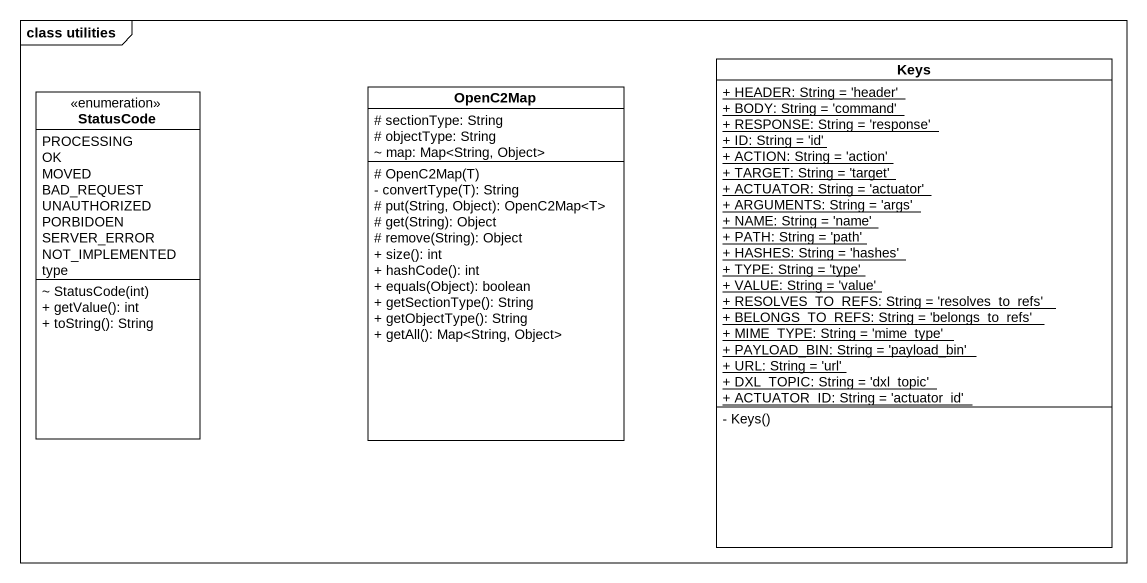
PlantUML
@startuml
mainframe class utilities
hide circle
hide empty members
skinparam classAttributeIconSize 0
class Keys {
  {static} + HEADER: String = 'header'
  {static} + BODY: String = 'command'
  {static} + RESPONSE: String = 'response'
  {static} + ID: String = 'id'
  {static} + ACTION: String = 'action'
  {static} + TARGET: String = 'target'
  {static} + ACTUATOR: String = 'actuator'
  {static} + ARGUMENTS: String = 'args'
  {static} + NAME: String = 'name'
  {static} + PATH: String = 'path'
  {static} + HASHES: String = 'hashes'
  {static} + TYPE: String = 'type'
  {static} + VALUE: String = 'value'
  {static} + RESOLVES_TO_REFS: String = 'resolves_to_refs'
  {static} + BELONGS_TO_REFS: String = 'belongs_to_refs'
  {static} + MIME_TYPE: String = 'mime_type'
  {static} + PAYLOAD_BIN: String = 'payload_bin'
  {static} + URL: String = 'url'
  {static} + DXL_TOPIC: String = 'dxl_topic'
  {static} + ACTUATOR_ID: String = 'actuator_id'
  - Keys()
}
enum StatusCode {
  PROCESSING
  OK
  MOVED
  BAD_REQUEST
  UNAUTHORIZED
  PORBIDOEN
  SERVER_ERROR
  NOT_IMPLEMENTED
  type
  ~ StatusCode(int)
  + getValue(): int
  + toString(): String
}
class OpenC2Map {
  # sectionType: String
  # objectType: String
  ~ map: Map<String, Object>
  # OpenC2Map(T)
  - convertType(T): String
  # put(String, Object): OpenC2Map<T>
  # get(String): Object
  # remove(String): Object
  + size(): int
  + hashCode(): int
  + equals(Object): boolean
  + getSectionType(): String
  + getObjectType(): String
  + getAll(): Map<String, Object>
}
@enduml
